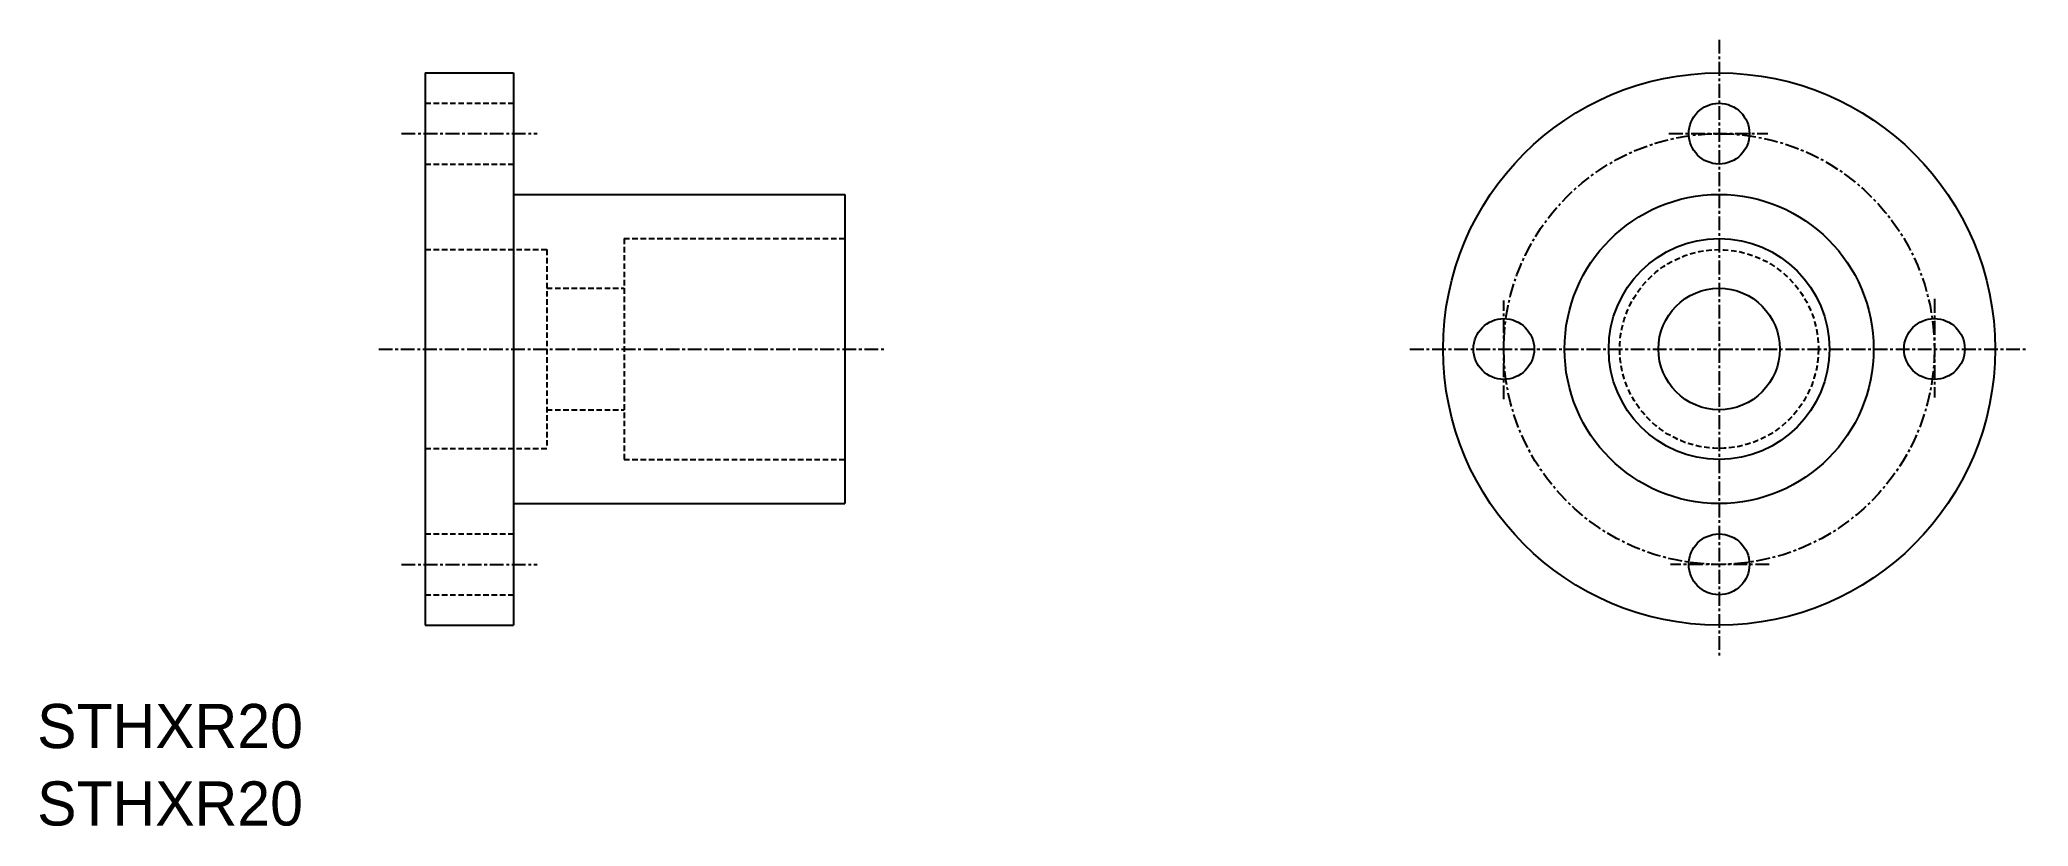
# Model space of a CAD drawing. Extents: x 63 to 243, y 88 to 159.
import ezdxf

# ---------------------------------------------------------------- set-up
doc = ezdxf.new("R2010")
doc.units = 0
doc.linetypes.add('CENTER', pattern=[2, 1.25, -0.25, 0.25, -0.25])
doc.linetypes.add('DASHED', pattern=[0.75, 0.5, -0.25])
doc.layers.get('0').update_dxf_attribs({"linetype": 'CONTINUOUS'})
doc.layers.add('CENTER', color=1, linetype='CENTER')

msp = doc.modelspace()

# ---------------------------------------------------------------- linework, layer by layer
at = {"color": 7, "linetype": 'CONTINUOUS'}
for p, q in [((97.67, 155.78), (97.67, 105.78)), ((97.67, 155.78), (105.67, 155.78)), ((105.67, 155.78), (105.67, 105.78)), ((105.67, 144.78), (135.67, 144.78)), ((135.67, 144.78), (135.67, 116.78)), ((97.67, 143.28), (97.67, 143.28)), ((97.67, 130.78), (97.67, 130.78)), ((105.67, 116.78), (135.67, 116.78)), ((97.67, 105.78), (105.67, 105.78))]:
    msp.add_line(p, q, dxfattribs=at)
at = {"color": 3, "linetype": 'DASHED'}
for p, q in [((97.67, 153.03), (105.67, 153.03)), ((97.67, 147.53), (105.67, 147.53)), ((115.67, 140.78), (115.67, 120.78)), ((115.67, 140.78), (135.67, 140.78)), ((97.67, 139.78), (108.67, 139.78)), ((108.67, 139.78), (108.67, 121.78)), ((108.67, 136.28), (115.67, 136.28)), ((108.67, 125.28), (115.67, 125.28)), ((97.67, 121.78), (108.67, 121.78)), ((115.67, 120.78), (135.67, 120.78)), ((97.67, 114.03), (105.67, 114.03)), ((97.67, 108.53), (105.67, 108.53))]:
    msp.add_line(p, q, dxfattribs=at)
at = {"color": 7, "linetype": 'CONTINUOUS'}
for centre, radius in [((214.86, 130.78), 25), ((214.86, 150.28), 2.75), ((214.86, 130.78), 14), ((214.86, 130.78), 10), ((214.86, 130.78), 5.5), ((195.36, 130.78), 2.75), ((234.36, 130.78), 2.75), ((214.86, 111.28), 2.75)]:
    msp.add_circle(centre, radius, dxfattribs=at)
at = {"color": 3, "linetype": 'DASHED'}
msp.add_circle((214.86, 130.78), 9, dxfattribs=at)
at = {"layer": 'CENTER', "color": 1, "linetype": 'CENTER'}
for p, q in [((214.86, 158.78), (214.86, 102.78)), ((95.51, 150.28), (107.81, 150.28)), ((210.32, 150.28), (219.26, 150.28)), ((195.36, 126.24), (195.36, 135.18)), ((234.36, 135.32), (234.36, 126.38)), ((93.45, 130.78), (139.41, 130.78)), ((186.86, 130.78), (242.86, 130.78)), ((95.51, 111.28), (107.81, 111.28)), ((219.4, 111.28), (210.46, 111.28))]:
    msp.add_line(p, q, dxfattribs=at)
msp.add_circle((214.86, 130.78), 19.5, dxfattribs=at)

# ---------------------------------------------------------------- texts
at = {"color": 7, "linetype": 'CONTINUOUS'}
for p in [(62.51, 94.64), (62.51, 87.63)]:
    msp.add_text('STHXR20', height=4, dxfattribs=at).set_placement(p)

doc.saveas('drawing.dxf')
